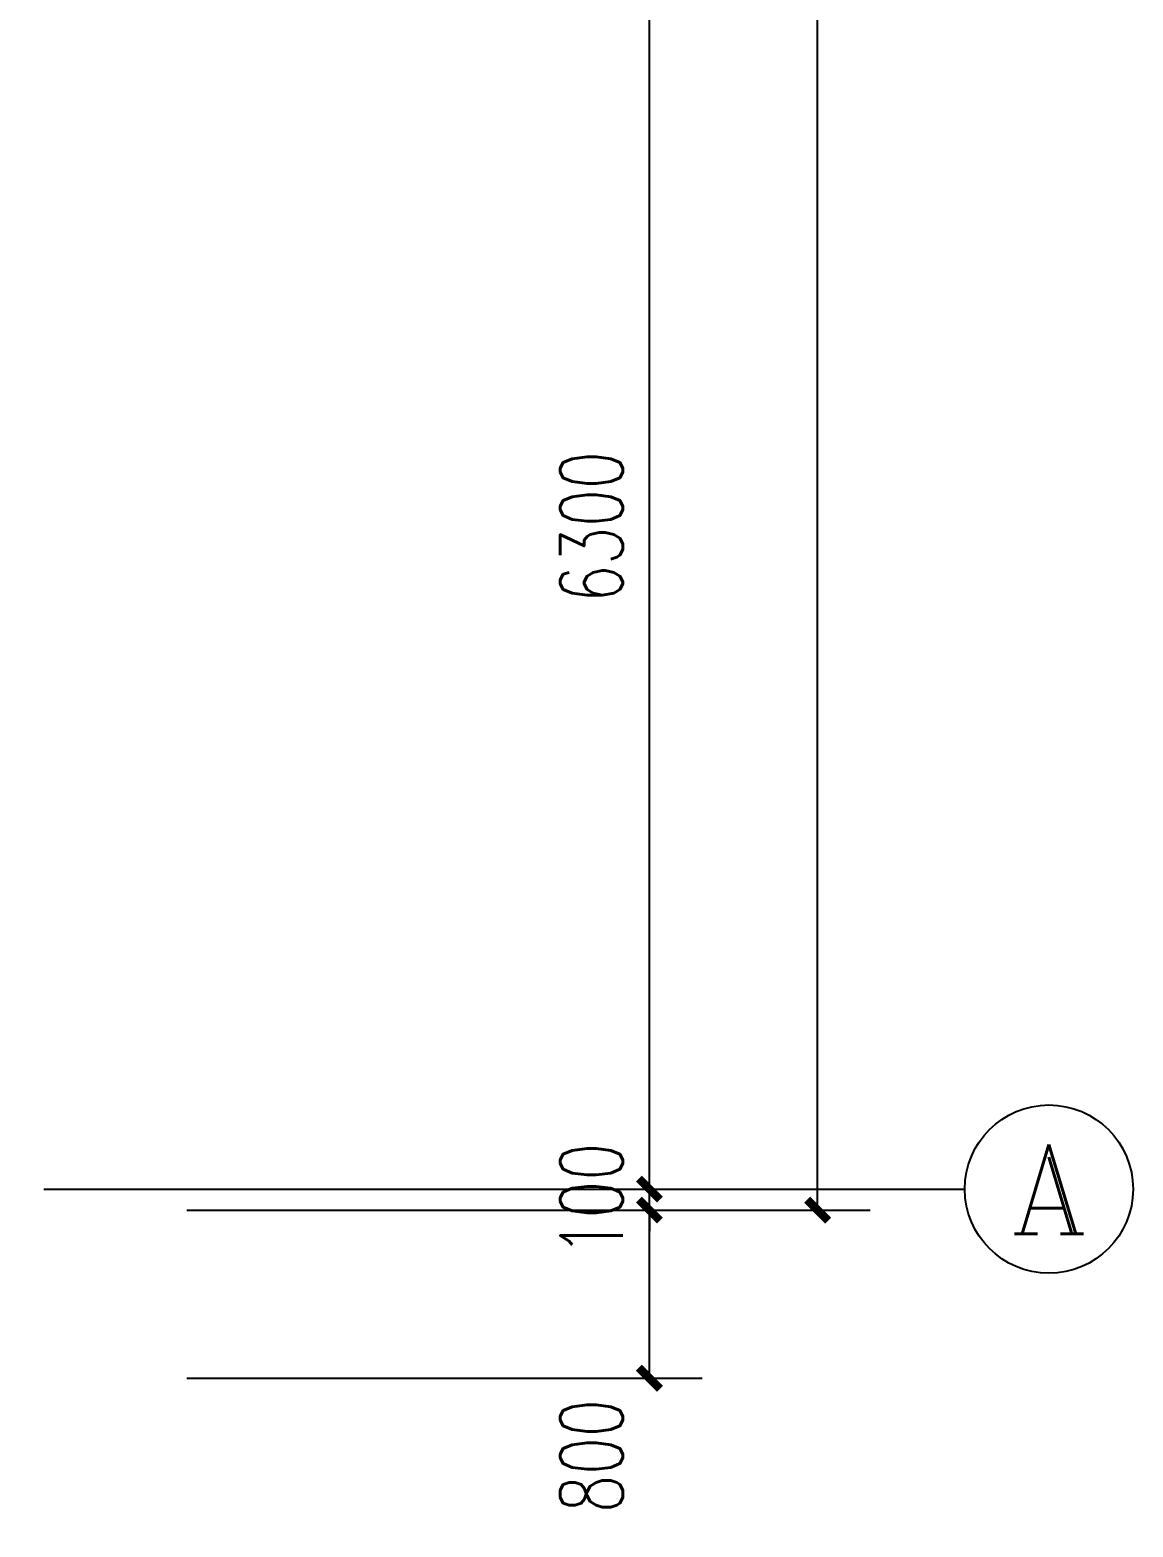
# Model space of a CAD drawing. Extents: x 6128144 to 12201635, y -1670122 to -706096.
# Drawn here: x 6671567 to 6676813, y -739393 to -732271 of the extents above; entities that cross this region are included whole.
import ezdxf
from ezdxf.enums import TextEntityAlignment as Align

# ---------------------------------------------------------------- set-up
doc = ezdxf.new("R2010")
doc.units = 0
doc.header["$LTSCALE"] = 1000
doc.header["$MEASUREMENT"] = 0
doc.linetypes.add('DOTE', pattern=[2.42, 2, -0.2, 0.02, -0.2])
doc.layers.get('0').update_dxf_attribs({"linetype": 'CONTINUOUS'})
doc.layers.get('Defpoints').update_dxf_attribs({"linetype": 'CONTINUOUS'})
for name, color, linetype in [('AXIS', 3, 'CONTINUOUS'), ('AXIS_TEXT', 7, 'CONTINUOUS'), ('DOTE', 252, 'CONTINUOUS')]:
    doc.layers.add(name, color=color, linetype=linetype)
doc.styles.add('_TCH_AXIS', font='COMPLEX', dxfattribs={"bigfont": 'GBCBIG'})
doc.styles.add('_TCH_DIM_T3', font='SIMPLEX', dxfattribs={"width": 0.705882, "bigfont": 'GBCBIG'})
doc.styles.add('COMPLEX', font='COMPLEX')
doc.dimstyles.new('_TCH_ARCH&&100', dxfattribs={"dimtxt": 297.5, "dimasz": 100, "dimexe": 250, "dimexo": 300, "dimgap": 126.25, "dimtad": 1, "dimdec": 0, "dimzin": 0, "dimdsep": 46, "dimtxsty": '_TCH_DIM_T3', "dimblk": 'ARCHTICK', "dimcen": 0.09, "dimclrt": 7, "dimazin": 2, "dimtfac": 1, "dimtdec": 0, "dimtix": 1, "dimtmove": 2, "dimatfit": 3, "dimfxl": 0, "dimtolj": 1, "dimtzin": 0, "dimarcsym": 0})

# ---------------------------------------------------------------- blocks, each defined once
blk = doc.blocks.new('_AXISO')
blk.add_circle((0, 0), 0.5)
at = {"layer": 'AXIS_TEXT', "style": 'COMPLEX', "width": 1.041667}
blk.add_attdef('A', text='', height=0.56, dxfattribs=at).set_placement((-0.25, -0.28), (0.25, -0.28), align=Align.FIT)
blk = doc.blocks.new('_ArchTick')
at = {"color": 0, "linetype": 'ByBlock', "const_width": 0.4}
blk.add_lwpolyline([(-0.5, -0.5), (0.5, 0.5)], dxfattribs=at)
blk = doc.blocks.new('*D3069')
at = {"layer": 'AXIS', "color": 0, "lineweight": -2}
for p, q in [((6672312.6, -737885.3), (6674762.6, -737885.3)), ((6674512.6, -738685.3), (6674512.6, -737885.3)), ((6672312.6, -738685.3), (6674762.6, -738685.3))]:
    blk.add_line(p, q, dxfattribs=at)
at = {"layer": 'Defpoints', "color": 0}
for p in [(6672012.6, -737885.3), (6674512.6, -737885.3), (6672012.6, -738685.3)]:
    blk.add_point(p, dxfattribs=at)
at = {"layer": 'AXIS', "color": 0, "lineweight": -2, "xscale": 100, "yscale": 100, "zscale": 100}
for p, rotation in [((6674512.6, -737885.3), 90), ((6674512.6, -738685.3), 270)]:
    blk.add_blockref('_ArchTick', p, dxfattribs=dict(at, rotation=rotation))
at = {"layer": 'AXIS', "color": 7, "insert": (6674237.6, -739055.3), "char_height": 297.5, "attachment_point": 5, "rotation": 90, "style": '_TCH_DIM_T3'}
blk.add_mtext('\\A1;800', dxfattribs=at)
blk = doc.blocks.new('*D3070')
at = {"layer": 'AXIS', "color": 0, "lineweight": -2}
for p, q in [((6674512.6, -737785.3), (6674512.6, -737685.3)), ((6672312.6, -737785.3), (6674762.6, -737785.3)), ((6674512.6, -737885.3), (6674512.6, -737785.3)), ((6672312.6, -737885.3), (6674762.6, -737885.3)), ((6674512.6, -737885.3), (6674512.6, -737985.3))]:
    blk.add_line(p, q, dxfattribs=at)
at = {"layer": 'Defpoints', "color": 0}
for p in [(6672012.6, -737785.3), (6674512.6, -737785.3), (6672012.6, -737885.3)]:
    blk.add_point(p, dxfattribs=at)
at = {"layer": 'AXIS', "color": 0, "lineweight": -2, "xscale": 100, "yscale": 100, "zscale": 100}
for p, rotation in [((6674512.6, -737785.3), 270), ((6674512.6, -737885.3), 90)]:
    blk.add_blockref('_ArchTick', p, dxfattribs=dict(at, rotation=rotation))
at = {"layer": 'AXIS', "color": 7, "insert": (6674237.6, -737835.3), "char_height": 297.5, "attachment_point": 5, "rotation": 90, "style": '_TCH_DIM_T3'}
blk.add_mtext('\\A1;100', dxfattribs=at)
blk = doc.blocks.new('*D3071')
at = {"layer": 'AXIS', "color": 0, "lineweight": -2}
for p, q in [((6672312.6, -731485.3), (6674762.6, -731485.3)), ((6674512.6, -737785.3), (6674512.6, -731485.3)), ((6672312.6, -737785.3), (6674762.6, -737785.3))]:
    blk.add_line(p, q, dxfattribs=at)
at = {"layer": 'Defpoints', "color": 0}
for p in [(6672012.6, -731485.3), (6674512.6, -731485.3), (6672012.6, -737785.3)]:
    blk.add_point(p, dxfattribs=at)
at = {"layer": 'AXIS', "color": 0, "lineweight": -2, "xscale": 100, "yscale": 100, "zscale": 100}
for p, rotation in [((6674512.6, -731485.3), 90), ((6674512.6, -737785.3), 270)]:
    blk.add_blockref('_ArchTick', p, dxfattribs=dict(at, rotation=rotation))
at = {"layer": 'AXIS', "color": 7, "insert": (6674237.6, -734635.3), "char_height": 297.5, "attachment_point": 5, "rotation": 90, "style": '_TCH_DIM_T3'}
blk.add_mtext('\\A1;6300', dxfattribs=at)
blk = doc.blocks.new('*D3076')
at = {"layer": 'AXIS', "color": 0, "lineweight": -2}
for p, q in [((6672312.6, -722685.3), (6675562.6, -722685.3)), ((6675312.6, -737885.3), (6675312.6, -722685.3)), ((6672312.6, -737885.3), (6675562.6, -737885.3))]:
    blk.add_line(p, q, dxfattribs=at)
at = {"layer": 'Defpoints', "color": 0}
for p in [(6672012.6, -722685.3), (6675312.6, -722685.3), (6672012.6, -737885.3)]:
    blk.add_point(p, dxfattribs=at)
at = {"layer": 'AXIS', "color": 0, "lineweight": -2, "xscale": 100, "yscale": 100, "zscale": 100}
for p, rotation in [((6675312.6, -722685.3), 90), ((6675312.6, -737885.3), 270)]:
    blk.add_blockref('_ArchTick', p, dxfattribs=dict(at, rotation=rotation))
at = {"layer": 'AXIS', "color": 7, "insert": (6675037.6, -730285.3), "char_height": 297.5, "attachment_point": 5, "rotation": 90, "style": '_TCH_DIM_T3'}
blk.add_mtext('\\A1;15200', dxfattribs=at)

msp = doc.modelspace()

# ---------------------------------------------------------------- linework, layer by layer
at = {"layer": 'AXIS', "color": 0}
msp.add_line((6672012.6, -737785.3), (6676012.6, -737785.3), dxfattribs=at)
at = {"layer": 'DOTE', "linetype": 'DOTE'}
msp.add_line((6645012.6, -737785.3), (6672012.6, -737785.3), dxfattribs=at)

# ---------------------------------------------------------------- block references
at = {"layer": 'AXIS', "color": 0}
ref = msp.add_blockref('_AXISO', (6676412.6, -737785.3), dxfattribs=dict(at, xscale=800, yscale=800, zscale=800))
ref.add_attrib('A', 'A', dxfattribs={"layer": 'AXIS_TEXT', "color": 0, "height": 425.2, "style": '_TCH_AXIS'}).set_placement((6676230.3, -737997.9), (6676594.8, -737997.9), align=Align.FIT)

# ---------------------------------------------------------------- dimensions: what is measured, and where the dimension line sits
for p1, p2, distance, picture, middle in [((6672012.6, -737885.3), (6672012.6, -722685.3), -3300, '*D3076', (6675037.6, -730285.3)), ((6672012.6, -737785.3), (6672012.6, -731485.3), -2500, '*D3071', (6674237.6, -734635.3)), ((6672012.6, -737885.3), (6672012.6, -737785.3), -2500, '*D3070', (6674237.6, -737835.3))]:
    dim = msp.add_aligned_dim(p1=p1, p2=p2, distance=distance, dimstyle='_TCH_ARCH&&100', dxfattribs=at)
    dim.commit()
    dim.dimension.update_dxf_attribs({"geometry": picture, "text_midpoint": middle})
dim = msp.add_linear_dim(base=(6674512.6, -737885.3), p1=(6672012.6, -738685.3), p2=(6672012.6, -737885.3), angle=90, dimstyle='_TCH_ARCH&&100', dxfattribs=at)
dim.commit()
dim.dimension.update_dxf_attribs({"geometry": '*D3069', "text_midpoint": (6674237.6, -739055.3), "dimtype": 161})

doc.saveas('drawing.dxf')
